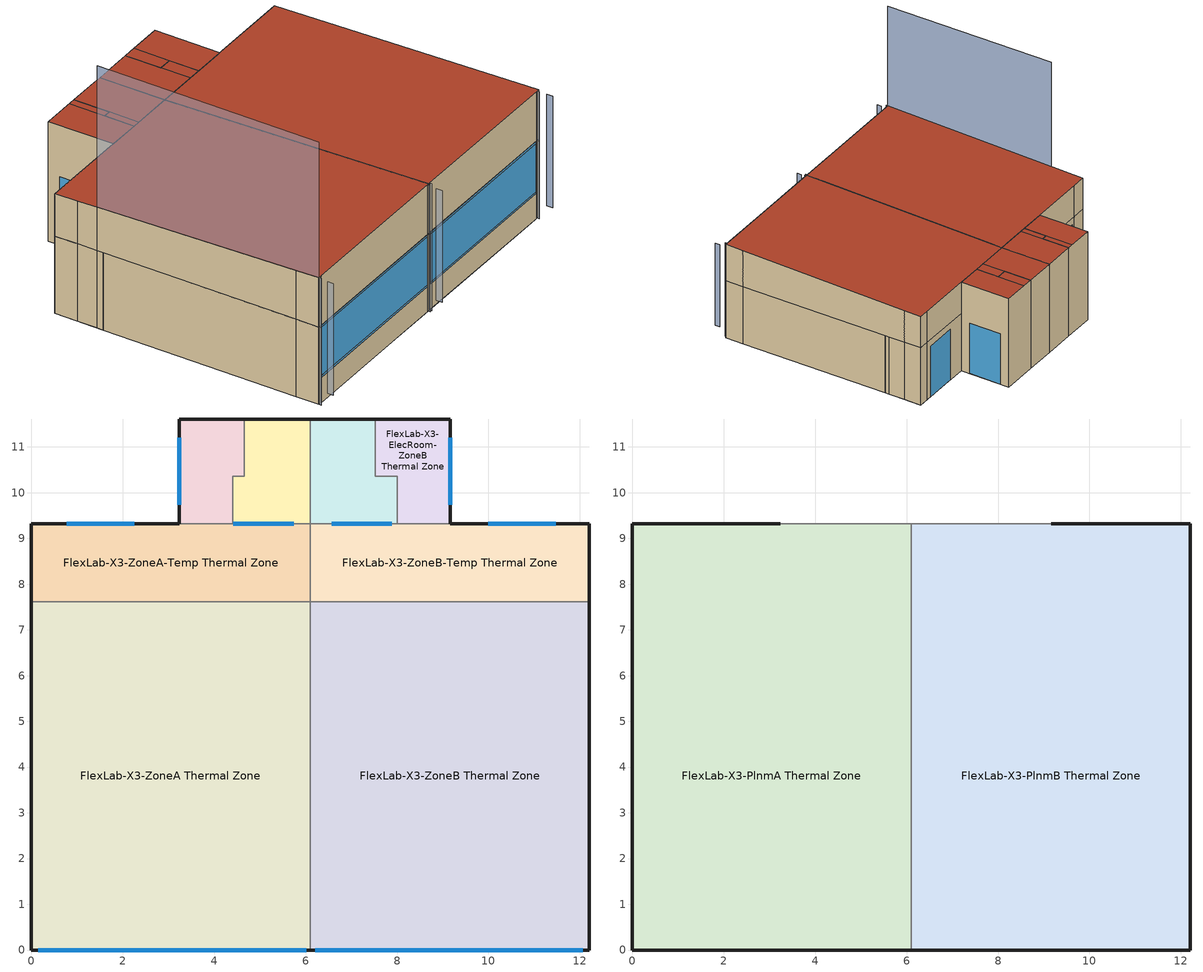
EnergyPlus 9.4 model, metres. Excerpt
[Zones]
FlexLab-X3-ElecRoom-ZoneA Thermal Zone
 floor ground (Floor-SLAB_1_measured): 4.66,11.61 4.66,10.36 4.41,10.36 4.41,9.32 3.24,9.32 3.24,11.61 z0
 wall outside (ZoneA-NorthWall-ElecRoom-Const): 4.66,11.61 3.24,11.61 z0:4.24
 wall outside (ZoneA-WestWall-ElecRoom-Const): 3.24,11.61 3.24,9.32 z0:4.24
 wall to FlexLab-X3-MechRoom-ZoneA Thermal Zone (ZoneA-E1Wall-ElecRoom-Const): 4.41,9.32 4.41,10.36 z0:4.24
 wall to FlexLab-X3-MechRoom-ZoneA Thermal Zone (ZoneA-E2Wall-ElecRoom-Const): 4.66,10.36 4.66,11.61 z0:4.24
 wall to FlexLab-X3-ZoneA-Temp Thermal Zone (ZoneA-S1WALL-ElecRoom-Const): 3.24,9.32 4.41,9.32 z0:2.74
 wall to FlexLab-X3-MechRoom-ZoneA Thermal Zone (ZoneA-S2Wall-ElecRoom-Const): 4.41,10.36 4.66,10.36 z0:4.24
 wall to FlexLab-X3-PlnmA Thermal Zone (ZoneA-S1WALL-ElecRoom-Const): 3.24,9.32 4.41,9.32 z2.74:4.24
 window (GlzSys_62): 3.24,11.21 3.24,9.73 z0:2.43
 roof outside (Roof-Const): 4.41,9.32 4.41,11.61 3.24,11.61 3.24,9.32 z4.24; 4.66,10.36 4.66,11.61 4.41,11.61 4.41,10.36 z4.24
FlexLab-X3-ElecRoom-ZoneB Thermal Zone
 floor ground (Floor-SLAB_1_measured): 9.17,11.61 9.17,9.32 8,9.32 8,10.36 7.53,10.36 7.53,11.61 z0
 wall outside (ZoneB-EastWall-ElecRoom-Const): 9.17,9.32 9.17,11.61 z0:4.24
 wall outside (ZoneB-NorthWall-ElecRoom-Const): 9.17,11.61 7.53,11.61 z0:4.24
 wall to FlexLab-X3-ZoneB-Temp Thermal Zone (ZONEB-S1WALL-ElecRoom-Const): 8,9.32 9.17,9.32 z0:2.74
 wall to FlexLab-X3-MechRoom-ZoneB Thermal Zone (ZoneB-S2Wall-ElecRoom-Const): 7.53,10.36 8,10.36 z0:4.24
 wall to FlexLab-X3-PlnmB Thermal Zone (ZONEB-S1WALL-ElecRoom-Const): 8,9.32 9.17,9.32 z2.74:4.24
 wall to FlexLab-X3-MechRoom-ZoneB Thermal Zone (ZoneB-W1Wall-ElecRoom-Const): 8,10.36 8,9.32 z0:4.24
 wall to FlexLab-X3-MechRoom-ZoneB Thermal Zone (ZoneB-W2Wall-ElecRoom-Const): 7.53,11.61 7.53,10.36 z0:4.24
 window (GlzSys_62): 9.17,9.73 9.17,11.21 z0:2.43
 roof outside (Roof-Const): 8,10.36 8,11.61 7.53,11.61 7.53,10.36 z4.24; 9.17,9.32 9.17,11.61 8,11.61 8,9.32 z4.24
FlexLab-X3-MechRoom-ZoneA Thermal Zone
 floor ground (Floor-SLAB_1_measured): 6.1,11.61 6.1,9.32 4.41,9.32 4.41,10.36 4.66,10.36 4.66,11.61 z0
 wall outside (ZoneA-N1Wall-MechRoom-Const): 6.1,11.61 4.66,11.61 z0:4.24
 wall to FlexLab-X3-MechRoom-ZoneB Thermal Zone (ZoneA-EastWall-MechRoom-Const): 6.1,9.32 6.1,11.61 z0:4.24
 wall to FlexLab-X3-ZoneA-Temp Thermal Zone (ZoneA-S1WALL-MECHROOM-Const): 5.75,9.32 6.1,9.32 z0:2.74
 wall to FlexLab-X3-ZoneA-Temp Thermal Zone (ZoneA-S2WALL-MECHROOM-Const): 4.41,9.32 5.75,9.32 z0:2.74
 wall to FlexLab-X3-PlnmA Thermal Zone (ZoneA-S1WALL-MECHROOM-Const): 5.75,9.32 6.1,9.32 z2.74:4.24
 wall to FlexLab-X3-PlnmA Thermal Zone (ZoneA-S2WALL-MECHROOM-Const): 4.41,9.32 5.75,9.32 z2.74:4.24
 window inside (GlzSys_63): 4.42,9.32 5.74,9.32 z0:2.43
 roof outside (Roof-Const): 4.66,9.32 4.66,10.36 4.41,10.36 4.41,9.32 z4.24; 6.1,9.32 6.1,11.61 4.66,11.61 4.66,9.32 z4.24
FlexLab-X3-MechRoom-ZoneB Thermal Zone
 floor ground (Floor-SLAB_1_measured): 7.53,11.61 7.53,10.36 8,10.36 8,9.32 6.1,9.32 6.1,11.61 z0
 wall outside (ZoneB-N1Wall-MechRoom-Const): 7.53,11.61 6.1,11.61 z0:4.24
 wall to FlexLab-X3-ZoneB-Temp Thermal Zone (ZoneB-S1WALL-MECHROOM-Const): 6.1,9.32 6.46,9.32 z0:2.74
 wall to FlexLab-X3-ZoneB-Temp Thermal Zone (ZoneB-S2WALL-MECHROOM-Const): 6.46,9.32 8,9.32 z0:2.74
 wall to FlexLab-X3-PlnmB Thermal Zone (ZoneB-S1WALL-MECHROOM-Const): 6.1,9.32 6.46,9.32 z2.74:4.24
 wall to FlexLab-X3-PlnmB Thermal Zone (ZoneB-S2WALL-MECHROOM-Const): 6.46,9.32 8,9.32 z2.74:4.24
 window inside (GlzSys_63): 6.57,9.32 7.89,9.32 z0:2.43
 roof outside (Roof-Const): 7.53,9.32 7.53,11.61 6.1,11.61 6.1,9.32 z4.24; 8,9.32 8,10.36 7.53,10.36 7.53,9.32 z4.24
FlexLab-X3-ZoneA Thermal Zone
 floor ground (Floor-SLAB_1_measured): 6.1,7.62 6.1,0 0,0 0,7.62 z0
 wall outside (ZoneA-S1Wall-Const): 6.05,0 6.1,0 z0:2.74
 wall outside (ZoneA-S2Wall-Const): 0.12,0 6.05,0 z0:2.74
 wall outside (ZoneA-S3Wall-Const): 0,0 0.12,0 z0:2.74
 wall outside (ZoneA-W1Wall-Const): 0,0.8 0,0 z0:2.74
 wall outside (ZoneA-W2Wall-Const): 0,7.62 0,0.8 z0:2.74
 wall to FlexLab-X3-ZoneB Thermal Zone (ZoneA-E1Wall-Const-3B_gyp_measured): 6.1,0 6.1,0.8 z0:2.74
 wall to FlexLab-X3-ZoneB Thermal Zone (ZoneA-E2Wall-Const-3B_gyp_measured): 6.1,0.8 6.1,7.62 z0:2.74
 wall to FlexLab-X3-ZoneA-Temp Thermal Zone (TempNwall-NorthFacing-CONST): 6.1,7.62 0,7.62 z0:2.74
 window (Frame-As-Win): 0.16,0 6.01,0 z0.89:0.95; 0.16,0 6.01,0 z2.67:2.73
 window (GlzSys_Flexlab-Laminate): 0.16,0 6.01,0 z0.95:2.67
FlexLab-X3-ZoneA-Temp Thermal Zone
 floor ground (Floor-SLAB_1_measured): 6.1,9.32 6.1,7.62 0,7.62 0,9.32 z0
 wall outside (ZoneA-N1Wall-Const): 0.65,9.32 0,9.32 z0:2.74
 wall outside (ZoneA-N2Wall-Const): 3.24,9.32 0.65,9.32 z0:2.74
 wall outside (ZoneA-W2Wall-Const): 0,8.52 0,7.82 0,7.62 z0:2.74
 wall outside (ZoneA-W3Wall-Const): 0,9.32 0,8.52 z0:2.74
 wall adiabatic (ZoneA-E2Wall-Const-3B_gyp_measured): 6.1,7.62 6.1,8.78 z0:2.74
 wall adiabatic (ZoneA-E3Wall-Const-3B_gyp_measured): 6.1,8.78 6.1,9.32 z0:2.74
 window (GlzSys_61): 2.25,9.32 0.78,9.32 z0:2.43
FlexLab-X3-ZoneB Thermal Zone
 floor ground (Floor-SLAB_3): 12.2,7.62 12.2,0 6.1,0 6.1,7.62 z0
 wall outside (ZoneB-E1Wall-Const): 12.2,0 12.2,0.8 z0:2.74
 wall outside (ZoneB-E2Wall-Const): 12.2,0.8 12.2,7.62 z0:2.74
 wall outside (ZoneB-S1Wall-Const_IntIns): 12.1,0 12.2,0 z0:2.74
 wall outside (ZoneB-S2Wall-Const_IntIns): 6.17,0 12.1,0 z0:2.74
 wall outside (ZoneB-S3Wall-Const_IntIns): 6.1,0 6.17,0 z0:2.74
 wall to FlexLab-X3-ZoneB-Temp Thermal Zone (TempNwall-NorthFacing-CONST): 12.2,7.62 6.1,7.62 z0:2.74
 window (ZoneB Window Cover): 6.21,0 12.06,0 z0.89:0.95; 6.21,0 12.06,0 z2.67:2.73; 6.21,0 12.06,0 z0.95:2.67
FlexLab-X3-ZoneB-Temp Thermal Zone
 floor ground (Floor-SLAB_1_measured): 12.2,9.32 12.2,7.62 6.1,7.62 6.1,9.32 z0
 wall outside (ZoneB-E2Wall-Const): 12.2,7.62 12.2,7.82 12.2,8.52 z0:2.74
 wall outside (ZoneB-E3Wall-Const): 12.2,8.52 12.2,9.32 z0:2.74
 wall outside (ZoneB-N1Wall-Const): 12.2,9.32 11.76,9.32 z0:2.74
 wall outside (ZoneB-N2Wall-Const): 11.76,9.32 9.17,9.32 z0:2.74
 wall adiabatic (ZoneB-W2Wall-Const-3B_gyp_measured): 6.1,8.78 6.1,7.62 z0:2.74
 wall adiabatic (ZoneB-W3Wall-Const-3B_gyp_measured): 6.1,9.32 6.1,8.78 z0:2.74
 window (GlzSys_61): 11.47,9.32 9.99,9.32 z0:2.43
FlexLab-X3-PlnmA Thermal Zone
 floor to FlexLab-X3-ZoneA-Temp Thermal Zone (FloorPlnm-Const): 6.1,9.32 6.1,7.62 0,7.62 0,9.32 z2.74
 floor to FlexLab-X3-ZoneA Thermal Zone (FloorPlnm-Const): 6.1,7.62 6.1,0 0,0 0,7.62 z2.74
 wall outside (ZoneA-N1Wall-Const): 0.65,9.32 0,9.32 z2.74:4.24
 wall outside (ZoneA-N2Wall-Const): 3.24,9.32 0.65,9.32 z2.74:4.24
 wall outside (ZoneA-S1Wall-Const): 6.05,0 6.1,0 z2.74:4.5
 wall outside (ZoneA-S2Wall-Const): 0.12,0 6.05,0 z2.74:4.5
 wall outside (ZoneA-S3Wall-Const): 0,0 0.12,0 z2.74:4.5
 wall outside (ZoneA-W1Wall-Const): 0,0,4.5 0,0.8,4.47 0,0.8,2.74 0,0,2.74
 wall outside (ZoneA-W2Wall-Const): 0,0.8,4.47 0,7.82,4.28 0,7.82,2.74 0,0.8,2.74; 0,7.82,4.28 0,8.52,4.26 0,8.52,2.74 0,7.82,2.74
 wall outside (ZoneA-W3Wall-Const): 0,8.52,4.26 0,9.32,4.24 0,9.32,2.74 0,8.52,2.74
 wall adiabatic (ZoneA-E1Wall-Const): 6.1,0,4.5 6.1,0,2.74 6.1,0.8,2.74 6.1,0.8,4.47
 wall adiabatic (ZoneA-E2Wall-Const): 6.1,0.8,4.47 6.1,0.8,2.74 6.1,8.78,2.74 6.1,8.78,4.27
 wall adiabatic (ZoneA-E3Wall-Const): 6.1,8.78,4.27 6.1,8.78,2.74 6.1,9.32,2.74 6.1,9.32,4.24
 roof outside (Roof-Const): 6.1,0,4.5 6.1,9.32,4.24 0,9.32,4.24 0,0,4.5
FlexLab-X3-PlnmB Thermal Zone
 floor to FlexLab-X3-ZoneB-Temp Thermal Zone (FloorPlnm-Const): 12.2,9.32 12.2,7.62 6.1,7.62 6.1,9.32 z2.74
 floor to FlexLab-X3-ZoneB Thermal Zone (FloorPlnm-Const): 12.2,7.62 12.2,0 6.1,0 6.1,7.62 z2.74
 wall outside (ZoneB-E1Wall-Const): 12.2,0,4.5 12.2,0,2.74 12.2,0.8,2.74 12.2,0.8,4.47
 wall outside (ZoneB-E2Wall-Const): 12.2,0.8,4.47 12.2,0.8,2.74 12.2,8.52,2.74 12.2,8.52,4.26
 wall outside (ZoneB-E3Wall-Const): 12.2,8.52,4.26 12.2,8.52,2.74 12.2,9.32,2.74 12.2,9.32,4.24
 wall outside (ZoneB-N1Wall-Const): 12.2,9.32 11.76,9.32 z2.74:4.24
 wall outside (ZoneB-N2Wall-Const): 11.76,9.32 9.17,9.32 z2.74:4.24
 wall outside (ZoneB-S1Wall-Const): 12.1,0 12.2,0 z2.74:4.5
 wall outside (ZoneB-S2Wall-Const): 6.17,0 12.1,0 z2.74:4.5
 wall outside (ZoneB-S3Wall-Const): 6.1,0 6.17,0 z2.74:4.5
 wall adiabatic (ZoneB-W1Wall-Const): 6.1,0,4.5 6.1,0.8,4.47 6.1,0.8,2.74 6.1,0,2.74
 wall adiabatic (ZoneB-W2Wall-Const): 6.1,0.8,4.47 6.1,8.78,4.26 6.1,8.78,2.74 6.1,0.8,2.74
 wall adiabatic (ZoneB-W3Wall-Const): 6.1,8.78,4.26 6.1,9.32,4.24 6.1,9.32,2.74 6.1,8.78,2.74
 roof outside (Roof-Const): 12.2,0,4.5 12.2,9.32,4.24 6.1,9.32,4.24 6.1,0,4.5
shading: 12.25,-0.47 12.25,-0.27 / 6.1,-0.47 6.1,-0.27 / 0.06,-0.47 0.06,-0.27 z0.46:4.41; 6.07,-0.08 6.07,0 / 0.01,-0.08 0.01,0 / 12.13,-0.08 12.13,0 / 6.14,-0.08 6.14,0 z2.74:4.5; 6.07,-0.08 6.07,0 / 0.01,-0.08 0.01,0 / 12.13,-0.08 12.13,0 / 6.14,-0.08 6.14,0 z0:2.74; 0,0,9.3 0,0,4.5 0,7.82,4.28 0,7.82,9.3; 6.05,0 6.05,0.04 0.1,0.04 0.1,0 z3.86; 12.09,0 12.09,0.04 6.17,0.04 6.17,0 z3.86; 6.05,0 6.05,0.04 0.1,0.04 0.1,0 z2.75; 12.09,0 12.09,0.04 6.17,0.04 6.17,0 z2.75
[Building]
Office: North Axis {deg}=0; Terrain=Suburbs; Loads Convergence Tolerance Value {W}=0.04; Temperature Convergence Tolerance Value {deltaC}=0.4; Solar Distribution=FullInteriorAndExteriorWithReflections; Maximum Number of Warmup Days=30; Minimum Number of Warmup Days=6
[Site:Location]
Berkeley (LBNL FLEXLAB): Latitude {deg}=37.879; Longitude {deg}=-122.253; Time Zone {hr}=-8; Elevation {m}=207.264
[SizingPeriod:DesignDay] Day of Month=21; Dry-Bulb Temperature Range Modifier Type=DefaultMultipliers; Humidity Condition Type=Wetbulb; Barometric Pressure {Pa}=101301; Rain Indicator=No; Snow Indicator=No; Daylight Saving Time Indicator=No
Name | Month | Day Type | Maximum Dry-Bulb Temperature {C} | Daily Dry-Bulb Temperature Range {deltaC} | Wetbulb or DewPoint at Maximum Dry-Bulb {C} | Wind Speed {m/s} | Wind Direction {deg} | Solar Model Indicator | ASHRAE Clear Sky Optical Depth for Beam Irradiance (taub) | ASHRAE Clear Sky Optical Depth for Diffuse Irradiance (taud) | Sky Clearness
Oakland Metropolitan Arpt Ann Clg .4% Condns DB=>MWB | 8 | SummerDesignDay | 27.7 | 7.4 | 18.3 | 4.9 | 290 | ASHRAETau | 0.367 | 2.428
Oakland Metropolitan Arpt Ann Htg 99.6% Condns DB | 1 | WinterDesignDay | 2.9 | 0 | 2.9 | 2.2 | 50 | ASHRAEClearSky |  |  | 0
[Material]
Name | Roughness | Thickness {m} | Conductivity {W/m-K} | Density {kg/m3} | Specific Heat {J/kg-K} | Thermal Absorptance | Solar Absorptance | Visible Absorptance
Acous Tile 3/4" | MediumSmooth | 0.0191 | 0.057 | 288 | 1331 | 0.9 | 0.2 | 0.2
AdditionalInsulation 6" | MediumRough | 0.1524 | 0.023 | 40 | 1500 | 0.9 | 0.7 | 0.7
Cement Board 0.65" | MediumSmooth | 0.0165 | 0.597 | 1922 | 837 | 0.9 | 0.5 | 0.5
Cotton Batt 7" | MediumSmooth | 0.178 | 0.059 | 1480 | 1307 | 0.2 | 0.5 | 0.5
Equiv Layer K1-Hwall North | MediumSmooth | 0.0889 | 0.0503 | 107.1 | 1274 | 0.9 | 0.5 | 0.5
Equiv Layer K1-Hwall South | MediumSmooth | 0.1016 | 0.046 | 75.3 | 1250 | 0.9 | 0.5 | 0.5
Equiv Layer K1-Jwall North | MediumSmooth | 0.1016 | 0.0565 | 619.6 | 1010 | 0.9 | 0.5 | 0.5
Equiv Layer K1-Jwall South | MediumSmooth | 0.0889 | 0.0465 | 105.1 | 1273 | 0.9 | 0.5 | 0.5
Equiv Layer K1-Kwall Middle | MediumSmooth | 0.0762 | 0.0504 | 48.3 | 1228 | 0.9 | 0.5 | 0.5
Equiv Layer K1-Kwall North Corner | MediumSmooth | 0.0762 | 0.055 | 109.2 | 1276 | 0.9 | 0.5 | 0.5
Equiv Layer K1-Kwall South Corner | MediumSmooth | 0.0762 | 0.035 | 109.2 | 1276 | 0.9 | 0.5 | 0.5
Equiv Layer K1-NorthWall | MediumSmooth | 0.1842 | 0.205 | 270 | 1300 | 0.9 | 0.5 | 0.5
Equiv Layer K1-SouthWall | MediumSmooth | 0.1524 | 0.174 | 105.9 | 1312 | 0.9 | 0.5 | 0.5
Equiv Layer K2-Hwall North | MediumSmooth | 0.1803 | 0.0635 | 89.6 | 1261 | 0.9 | 0.5 | 0.5
Equiv Layer K2-Hwall South | MediumSmooth | 0.1016 | 0.0488 | 297.9 | 1411 | 0.9 | 0.5 | 0.5
Equiv Layer K2-Jwall North | MediumSmooth | 0.1848 | 0.184 | 747.9 | 1599 | 0.9 | 0.5 | 0.5
Equiv Layer K2-Jwall South | MediumSmooth | 0.1053 | 0.096 | 873 | 1109 | 0.9 | 0.5 | 0.5
Equiv Layer K2-Kwall North Corner | MediumSmooth | 0.0762 | 0.065 | 111.3 | 1278 | 0.9 | 0.5 | 0.5
Equiv Layer K2-Kwall South Corner | MediumSmooth | 0.0762 | 0.046 | 111.3 | 1278 | 0.9 | 0.5 | 0.5
Equiv Layer K2-NorthWall | MediumSmooth | 0.0762 | 0.0418 | 72.9 | 1249 | 0.9 | 0.5 | 0.5
Equiv Layer K3-Hwall North | MediumSmooth | 0.508 | 0.116 | 563.7 | 968 | 0.9 | 0.5 | 0.5
Equiv Layer K3-Hwall South | MediumSmooth | 0.3927 | 0.066 | 1428 | 1044 | 0.9 | 0.5 | 0.5
Equiv Layer K3-Jwall South | MediumSmooth | 0.1827 | 0.292 | 694 | 1287 | 0.9 | 0.5 | 0.5
Equiv Layer K3-Kwall North Corner | MediumSmooth | 0.197 | 0.052 | 874.9 | 1312 | 0.9 | 0.5 | 0.5
Equiv Layer K3-Kwall South Corner | MediumSmooth | 0.197 | 0.042 | 853.6 | 1300 | 0.9 | 0.5 | 0.5
Equiv Layer K4-NorthWall | MediumSmooth | 0.1524 | 0.136 | 80.1 | 1314 | 0.9 | 0.5 | 0.5
Equiv Layer K5-NorthWall | MediumSmooth | 0.0889 | 0.3706 | 79.4 | 230 | 0.9 | 0.5 | 0.5
Gypsum Board 1/2" | MediumSmooth | 0.0127 | 0.16 | 801 | 837 | 0.9 | 0.69 | 0.63
Gypsum Board 5/8" | MediumSmooth | 0.0159 | 0.16 | 801 | 837 | 0.9 | 0.69 | 0.63
Gypsum Board 5/8" 3B West measured | MediumSmooth | 0.0159 | 0.229 | 572 | 1236 | 0.9 | 0.69 | 0.63
HW CONCRETE 5" | Rough | 0.127 | 1.311 | 2240 | 836.8 | 0.9 | 0.7 | 0.7
Ins Board 3/4" R3.8 | MediumSmooth | 0.0191 | 0.035 | 29 | 1213 | 0.9 | 0.5 | 0.5
Ins Board 4" R20 | MediumSmooth | 0.1016 | 0.037 | 29 | 1213 | 0.9 | 0.5 | 0.5
Ins Board 7.5" R13 | MediumSmooth | 0.1905 | 0.039 | 48 | 1318 | 0.9 | 0.5 | 0.5
Metal Panel 0.0433 | MediumSmooth | 0.0011 | 62 | 7580 | 485 | 0.9 | 0.5 | 0.5
Plywood 1.125" | MediumSmooth | 0.0286 | 0.115 | 545 | 1213 | 0.9 | 0.5 | 0.5
Plywood 1/2" | MediumSmooth | 0.0127 | 0.115 | 545 | 1213 | 0.9 | 0.5 | 0.5
Plywood 3/4" | MediumSmooth | 0.0191 | 0.115 | 545 | 1213 | 0.9 | 0.5 | 0.5
Polyiso 1" | MediumSmooth | 0.0254 | 0.02202 | 31.65 | 1500 | 0.9 | 0.5 | 0.5
Polyiso 1" Unpainted | MediumSmooth | 0.0254 | 0.02202 | 31.65 | 1500 | 0.3 | 0.5 | 0.5
Polyiso 2" | MediumSmooth | 0.0508 | 0.02202 | 31.65 | 1500 | 0.9 | 0.5 | 0.5
Polyiso 2.25" TempNwall NorthFacing | MediumSmooth | 0.0572 | 0.0186 | 31.65 | 1500 | 0.1 | 0.3 | 0.3
Polyiso 2.25" TempNwall SouthFacing | MediumSmooth | 0.0572 | 0.0186 | 31.65 | 1500 | 0.9 | 0.3 | 0.3
Roof Decking 1/2" | Rough | 0.0127 | 0.13 | 850 | 1300 | 0.9 | 0.12 | 0.7
SIP 7.25" | MediumSmooth | 0.1842 | 0.038 | 29 | 1210 | 0.9 | 0.5 | 0.5
Slab Horizontal Insulation 5" | Smooth | 0.127 | 0.035 | 265 | 1300 | 0.9 | 0.65 | 0.65
Spray-on Insul and Wood | Rough | 0.2413 | 0.0324 | 68.71 | 1558 | 0.9 | 0.12 | 0.7
Topping Slab 6" | Rough | 0.1524 | 1.95 | 2087 | 900 | 0.9 | 0.65 | 0.65
Topping Slab 6" measured | Rough | 0.1524 | 1.644 | 2414 | 843 | 0.9 | 0.65 | 0.65
[Material:AirGap]
Air Layer 3/4" vertical-AL11: Thermal Resistance {m2-K/W}=0.158
[WindowMaterial:Gas]
Name | Gas Type | Thickness {m} | Conductivity Coefficient A {W/m-K} | Conductivity Coefficient B {W/m-K2} | Viscosity Coefficient A {kg/m-s} | Viscosity Coefficient B {kg/m-s-K} | Specific Heat Coefficient A {J/kg-K} | Specific Heat Coefficient B {J/kg-K2} | Molecular Weight {g/mol}
Gap_1_W_0_0476 | Air | 0.0476
Gap_206_W_0_0001 | Custom | 0.0001 | 0.002873 | 7.76e-05 | 3.723e-06 | 4.94e-08 | 1002.737 | 0.012324 | 28.97
[WindowMaterial:Glazing] Optical Data Type=SpectralAverage; Infrared Transmittance at Normal Incidence=0
Name | Thickness {m} | Solar Transmittance at Normal Incidence | Front Side Solar Reflectance at Normal Incidence | Back Side Solar Reflectance at Normal Incidence | Visible Transmittance at Normal Incidence | Front Side Visible Reflectance at Normal Incidence | Back Side Visible Reflectance at Normal Incidence | Front Side Infrared Hemispherical Emissivity | Back Side Infrared Hemispherical Emissivity | Conductivity {W/m-K}
AlFrame-As-Window | 0.064 | 0 | 0.84 | 0.84 | 0 | 0.84 | 0.84 | 0.84 | 0.84 | 88.75
Glass_1808_LayerAvg | 0.00576 | 0.735325 | 0.070245 | 0.0690435 | 0.885949 | 0.07985 | 0.079687 | 0.84 | 0.84 | 0.625
Glass_60004_LayerAvg | 0.001613 | 0 | 0.5 | 0.5 | 0 | 0.5 | 0.5 | 0.2 | 0.2 | 62.0001
Glass_60005_LayerAvg | 0.047371 | 0 | 0.5 | 0.5 | 0 | 0.5 | 0.5 | 0.9 | 0.9 | 0.050191
Glass_60006_LayerAvg | 0.001613 | 0 | 0.5 | 0.5 | 0 | 0.5 | 0.5 | 0.2 | 0.2 | 50
[WindowMaterial:SimpleGlazingSystem]
Window Material Simple Glazing System: U-Factor {W/m2-K}=2.04417; Solar Heat Gain Coefficient=1e-19; Visible Transmittance=1e-19
[Construction]
Floor-SLAB_1_measured: HW CONCRETE 5", Slab Horizontal Insulation 5", Topping Slab 6" measured
Floor-SLAB_3: HW CONCRETE 5", Slab Horizontal Insulation 5", Topping Slab 6", Polyiso 2", Polyiso 2", Plywood 1/2"
FloorPlnm-Const: Acous Tile 3/4", Cotton Batt 7"
Frame-As-Win: AlFrame-As-Window
GlzSys_61: Glass_60004_LayerAvg, Gap_206_W_0_0001, Glass_60005_LayerAvg, Gap_206_W_0_0001, Glass_60004_LayerAvg
GlzSys_62: Glass_60004_LayerAvg, Gap_1_W_0_0476, Glass_60004_LayerAvg
GlzSys_63: Glass_60006_LayerAvg, Gap_206_W_0_0001, Glass_60005_LayerAvg, Gap_206_W_0_0001, Glass_60006_LayerAvg
GlzSys_Flexlab-Laminate: Glass_1808_LayerAvg
Roof-Const: Roof Decking 1/2", Ins Board 4" R20, Plywood 1.125", Spray-on Insul and Wood
TempNwall-NorthFacing-CONST: Gypsum Board 1/2", Polyiso 2.25" TempNwall SouthFacing, Polyiso 2.25" TempNwall NorthFacing, Gypsum Board 1/2"
ZoneA-E1Wall-Const; ZoneB-W1Wall-Const: Gypsum Board 5/8", Equiv Layer K2-Jwall South, Plywood 1/2", Equiv Layer K3-Jwall South, Plywood 1/2", Equiv Layer K2-Jwall South, Gypsum Board 5/8"
ZoneA-E1Wall-Const-3B_gyp_measured: Gypsum Board 5/8" 3B West measured, Equiv Layer K2-Jwall South, Plywood 1/2", Equiv Layer K3-Jwall South, Plywood 1/2", Equiv Layer K2-Jwall South, Gypsum Board 5/8"
ZoneA-E1Wall-ElecRoom-Const; ZoneA-E2Wall-ElecRoom-Const; ZoneA-S2Wall-ElecRoom-Const; ZoneB-S2Wall-ElecRoom-Const; ZoneB-W1Wall-ElecRoom-Const; ZoneB-W2Wall-ElecRoom-Const: Gypsum Board 5/8", Plywood 1/2", SIP 7.25", Plywood 1/2", Ins Board 4" R20, Plywood 3/4"
ZoneA-E2Wall-Const; ZoneA-EastWall-MechRoom-Const; ZoneB-W2Wall-Const: Gypsum Board 5/8", Ins Board 4" R20, Plywood 1/2", SIP 7.25", Plywood 1/2", Ins Board 4" R20, Gypsum Board 5/8"
ZoneA-E2Wall-Const-3B_gyp_measured: Gypsum Board 5/8" 3B West measured, Ins Board 4" R20, Plywood 1/2", SIP 7.25", Plywood 1/2", Ins Board 4" R20, Gypsum Board 5/8"
ZoneA-E3Wall-Const; ZoneB-W3Wall-Const: Gypsum Board 5/8", Equiv Layer K1-Jwall North, Plywood 1/2", Equiv Layer K2-Jwall North, Plywood 1/2", Equiv Layer K1-Jwall North, Gypsum Board 5/8"
ZoneA-E3Wall-Const-3B_gyp_measured: Gypsum Board 5/8" 3B West measured, Equiv Layer K1-Jwall North, Plywood 1/2", Equiv Layer K2-Jwall North, Plywood 1/2", Equiv Layer K1-Jwall North, Gypsum Board 5/8"
ZoneA-N1Wall-Const: Metal Panel 0.0433, Air Layer 3/4" vertical-AL11, Equiv Layer K1-Hwall North, Plywood 3/4", Equiv Layer K3-Kwall North Corner, Gypsum Board 5/8"
ZoneA-N1Wall-MechRoom-Const; ZoneB-N1Wall-MechRoom-Const: Metal Panel 0.0433, Air Layer 3/4" vertical-AL11, Ins Board 4" R20, Plywood 1/2", SIP 7.25", Plywood 1/2", Gypsum Board 5/8"
ZoneA-N2Wall-Const; ZoneB-N2Wall-Const: Metal Panel 0.0433, Air Layer 3/4" vertical-AL11, Ins Board 3/4" R3.8, Plywood 1/2", Equiv Layer K4-NorthWall, Gypsum Board 5/8"
ZoneA-NorthWall-ElecRoom-Const; ZoneB-NorthWall-ElecRoom-Const: Metal Panel 0.0433, Air Layer 3/4" vertical-AL11, Ins Board 4" R20, Plywood 1/2", SIP 7.25", Plywood 1/2", Plywood 3/4"
ZoneA-S1Wall-Const; ZoneB-S3Wall-Const: Metal Panel 0.0433, Air Layer 3/4" vertical-AL11, Equiv Layer K1-Jwall South, Plywood 1/2", Equiv Layer K2-Jwall South, Gypsum Board 5/8"
ZoneA-S1WALL-ElecRoom-Const; ZONEB-S1WALL-ElecRoom-Const: Gypsum Board 5/8", Plywood 1/2", Equiv Layer K1-NorthWall, Plywood 1/2", Equiv Layer K2-NorthWall, Plywood 3/4"
ZoneA-S1WALL-MECHROOM-Const; ZoneB-S1WALL-MECHROOM-Const: Gypsum Board 5/8", Equiv Layer K1-Jwall North, Gypsum Board 5/8"
ZoneA-S2Wall-Const; ZoneB-S2Wall-Const: Cement Board 0.65", Air Layer 3/4" vertical-AL11, Ins Board 3/4" R3.8, Plywood 1/2", Equiv Layer K1-SouthWall, Gypsum Board 5/8"
ZoneA-S2WALL-MECHROOM-Const; ZoneB-S2WALL-MECHROOM-Const: Gypsum Board 5/8", Equiv Layer K5-NorthWall, Gypsum Board 5/8"
ZoneA-S3Wall-Const: Metal Panel 0.0433, Air Layer 3/4" vertical-AL11, Equiv Layer K1-Hwall South, Plywood 1/2", Equiv Layer K2-Hwall South, Gypsum Board 5/8"
ZoneA-W1Wall-Const: Gypsum Board 5/8", Equiv Layer K2-Hwall South, Plywood 1/2", Equiv Layer K3-Hwall South, Plywood 1/2", Equiv Layer K2-Hwall South, Gypsum Board 5/8"
ZoneA-W2Wall-Const: Gypsum Board 5/8", Ins Board 4" R20, Plywood 1/2", SIP 7.25", Plywood 1/2", Plywood 1/2", SIP 7.25", Plywood 1/2", Ins Board 4" R20, Gypsum Board 5/8"
ZoneA-W3Wall-Const: Metal Panel 0.0433, Air Layer 3/4" vertical-AL11, Equiv Layer K2-Hwall North, Plywood 1/2", Equiv Layer K3-Hwall North, Gypsum Board 5/8"
ZoneA-WestWall-ElecRoom-Const; ZoneB-EastWall-ElecRoom-Const: Metal Panel 0.0433, Air Layer 3/4" vertical-AL11, Plywood 1/2", Ins Board 7.5" R13, Plywood 1/2", Plywood 3/4"
ZoneB Window Cover: Window Material Simple Glazing System
ZoneB-E1Wall-Const: Metal Panel 0.0433, Air Layer 3/4" vertical-AL11, Equiv Layer K1-Kwall South Corner, Plywood 1/2", Equiv Layer K3-Kwall South Corner, AdditionalInsulation 6", Gypsum Board 5/8"
ZoneB-E2Wall-Const: Metal Panel 0.0433, Air Layer 3/4" vertical-AL11, Equiv Layer K1-Kwall Middle, Plywood 1/2", SIP 7.25", Plywood 1/2", AdditionalInsulation 6", Gypsum Board 5/8"
ZoneB-E3Wall-Const: Metal Panel 0.0433, Air Layer 3/4" vertical-AL11, Equiv Layer K1-Kwall North Corner, Plywood 1/2", Equiv Layer K3-Kwall North Corner, AdditionalInsulation 6", Gypsum Board 5/8"
ZoneB-N1Wall-Const: Metal Panel 0.0433, Air Layer 3/4" vertical-AL11, Equiv Layer K2-Kwall North Corner, Plywood 1/2", Equiv Layer K3-Kwall North Corner, Gypsum Board 5/8"
ZoneB-S1Wall-Const: Metal Panel 0.0433, Air Layer 3/4" vertical-AL11, Equiv Layer K2-Kwall South Corner, Plywood 1/2", Equiv Layer K3-Kwall South Corner, Gypsum Board 5/8"
ZoneB-S1Wall-Const_IntIns: Metal Panel 0.0433, Air Layer 3/4" vertical-AL11, Equiv Layer K2-Kwall South Corner, Plywood 1/2", Equiv Layer K3-Kwall South Corner, Gypsum Board 5/8", Air Layer 3/4" vertical-AL11, Polyiso 1" Unpainted, Polyiso 1"
ZoneB-S2Wall-Const_IntIns: Cement Board 0.65", Air Layer 3/4" vertical-AL11, Ins Board 3/4" R3.8, Plywood 1/2", Equiv Layer K1-SouthWall, Gypsum Board 5/8", Air Layer 3/4" vertical-AL11, Polyiso 1" Unpainted, Polyiso 1"
ZoneB-S3Wall-Const_IntIns: Metal Panel 0.0433, Air Layer 3/4" vertical-AL11, Equiv Layer K1-Jwall South, Plywood 1/2", Equiv Layer K2-Jwall South, Gypsum Board 5/8", Air Layer 3/4" vertical-AL11, Polyiso 1" Unpainted, Polyiso 1"
ZoneB-W2Wall-Const-3B_gyp_measured: Gypsum Board 5/8", Ins Board 4" R20, Plywood 1/2", SIP 7.25", Plywood 1/2", Ins Board 4" R20, Gypsum Board 5/8" 3B West measured
ZoneB-W3Wall-Const-3B_gyp_measured: Gypsum Board 5/8", Equiv Layer K1-Jwall North, Plywood 1/2", Equiv Layer K2-Jwall North, Plywood 1/2", Equiv Layer K1-Jwall North, Gypsum Board 5/8" 3B West measured
[Zone] Multiplier=1; Part of Total Floor Area=Yes
FlexLab-X3-ElecRoom-ZoneA Thermal Zone; FlexLab-X3-ElecRoom-ZoneB Thermal Zone; FlexLab-X3-MechRoom-ZoneA Thermal Zone; FlexLab-X3-MechRoom-ZoneB Thermal Zone; FlexLab-X3-PlnmA Thermal Zone; FlexLab-X3-PlnmB Thermal Zone; FlexLab-X3-ZoneA Thermal Zone; FlexLab-X3-ZoneA-Temp Thermal Zone; FlexLab-X3-ZoneB Thermal Zone; FlexLab-X3-ZoneB-Temp Thermal Zone
[Lights] Design Level Calculation Method=LightingLevel; Lighting Level {W}=1; Fraction Replaceable=1
Name | Zone or ZoneList | Schedule | Return Air Fraction Calculated from Plenum Temperature
PlnmB Lights Drivers | FlexLab-X3-PlnmB Thermal Zone | Schedule File PlnmB Lights Drivers
A_Lights | FlexLab-X3-ZoneA Thermal Zone | ALWAYSOFF | No
ZoneB Lights | FlexLab-X3-ZoneB Thermal Zone | Schedule File ZoneB Lights | No
[ElectricEquipment] Design Level Calculation Method=EquipmentLevel; Design Level {W}=1
Name | Zone or ZoneList | Schedule | Fraction Lost
PlnmB DC Hub | FlexLab-X3-PlnmB Thermal Zone | Schedule File PlnmB DC Hub
PlnmB Fans | FlexLab-X3-PlnmB Thermal Zone | Schedule File PlnmB Fans
A_Plugs | FlexLab-X3-ZoneA Thermal Zone | ALWAYSOFF
ZoneB Fans | FlexLab-X3-ZoneB Thermal Zone | Schedule File ZoneB Fans
ZoneB Misc | FlexLab-X3-ZoneB Thermal Zone | Schedule File ZoneB Misc
ZoneB Plugs | FlexLab-X3-ZoneB Thermal Zone | Schedule File ZoneB Plugs | 0
ZoneB Plugs Converters | FlexLab-X3-ZoneB Thermal Zone | Schedule File ZoneB Plugs Converters
[ZoneMixing]
FlexLab-X3-PlnmB Thermal Zone Zone Mixing: Zone=FlexLab-X3-PlnmB Thermal Zone; Schedule=Zone Mixing Schedule; Design Flow Rate Calculation Method=Flow/Zone; Design Flow Rate {m3/s}=0; Source Zone=FlexLab-X3-ZoneB Thermal Zone
[ZoneControl:Thermostat] Temperature Difference Between Cutout And Setpoint {deltaC}=0
Name | Zone or ZoneList | Control Type Schedule | Control 1
FlexLab-X3-ZoneA Thermal Zone Thermostat | FlexLab-X3-ZoneA Thermal Zone | FlexLab-X3-ZoneA Thermal Zone Thermostat Schedule | FlexLab-X3-ZoneA Thermal Zone Thermostat
FlexLab-X3-ZoneB Thermal Zone Thermostat | FlexLab-X3-ZoneB Thermal Zone | FlexLab-X3-ZoneB Thermal Zone Thermostat Schedule | Thermostat Setpoint Dual Setpoint 1
[ThermostatSetpoint:SingleCooling]
FlexLab-X3-ZoneA Thermal Zone Thermostat: Setpoint Temperature Schedule=Schedule File ZoneA Temp
[Sizing:Zone] Zone Cooling Design Supply Air Temperature Input Method=SupplyAirTemperature; Zone Cooling Design Supply Air Temperature Difference {deltaC}=11.11; Zone Heating Design Supply Air Temperature Input Method=SupplyAirTemperature; Zone Heating Design Supply Air Temperature {C}=40; Zone Heating Design Supply Air Temperature Difference {deltaC}=11.11; Zone Cooling Design Supply Air Humidity Ratio {kgWater/kgDryAir}=0.0085; Zone Heating Design Supply Air Humidity Ratio {kgWater/kgDryAir}=0.008; Cooling Design Air Flow Method=DesignDay; Cooling Design Air Flow Rate {m3/s}=0; Cooling Minimum Air Flow per Zone Floor Area {m3/s-m2}=0.000762; Cooling Minimum Air Flow {m3/s}=0; Cooling Minimum Air Flow Fraction=0; Heating Design Air Flow Method=DesignDay; Heating Design Air Flow Rate {m3/s}=0; Heating Maximum Air Flow per Zone Floor Area {m3/s-m2}=0.002032; Heating Maximum Air Flow {m3/s}=0.141576; Heating Maximum Air Flow Fraction=0.3; Account for Dedicated Outdoor Air System=No
Name | Zone Cooling Design Supply Air Temperature {C}
FlexLab-X3-ZoneA Thermal Zone | 14
FlexLab-X3-ZoneB Thermal Zone | 18.86
[ThermostatSetpoint:DualSetpoint]
Thermostat Setpoint Dual Setpoint 1: Heating Setpoint Temperature Schedule=Setpt Htg Schedule 1 adjusted by 0 F; Cooling Setpoint Temperature Schedule=Setpt Clg Schedule 1 adjusted by 0 F
[ZoneHVAC:PackagedTerminalAirConditioner]
PTAC: Availability Schedule=PTAC Availability; Cooling Supply Air Flow Rate {m3/s}=Autosize; Heating Supply Air Flow Rate {m3/s}=Autosize; No Load Supply Air Flow Rate {m3/s}=0; Cooling Outdoor Air Flow Rate {m3/s}=0.034; Heating Outdoor Air Flow Rate {m3/s}=0; No Load Outdoor Air Flow Rate {m3/s}=0; Supply Air Fan=PTAC Fan; Heating Coil=PTAC Htg Coil; Cooling Coil=PTAC Clg Coil; Fan Placement=DrawThrough; Supply Air Fan Operating Mode Schedule=Always On Discrete hvac_library
[Fan:ConstantVolume]
PTAC Fan: Availability Schedule=Always On Discrete hvac_library; Fan Total Efficiency=0.7; Pressure Rise {Pa}=2690.8; Maximum Flow Rate {m3/s}=AutoSize; Motor Efficiency=0.9; Motor In Airstream Fraction=1
[Coil:Heating:Fuel]
PTAC Htg Coil: Availability Schedule=Always On Discrete hvac_library; Fuel Type=NaturalGas; Burner Efficiency=0.8; Nominal Capacity {W}=AutoSize; Parasitic Electric Load {W}=0; Parasitic Fuel Load {W}=0
[Coil:Cooling:DX:SingleSpeed]
PTAC Clg Coil: Availability Schedule=Always On Discrete hvac_library; Gross Rated Total Cooling Capacity {W}=2800; Gross Rated Sensible Heat Ratio=Autosize; Gross Rated Cooling COP {W/W}=3; Rated Air Flow Rate {m3/s}=Autosize; Rated Evaporator Fan Power Per Volume Flow Rate {W/(m3/s)}=773.3; Total Cooling Capacity Function of Temperature Curve=Curve Biquadratic 31; Total Cooling Capacity Function of Flow Fraction Curve=Curve Quadratic 38; Energy Input Ratio Function of Temperature Curve=Curve Biquadratic 32; Energy Input Ratio Function of Flow Fraction Curve=Curve Quadratic 39; Part Load Fraction Correlation Curve=Curve Quadratic 40; Minimum Outdoor Dry-Bulb Temperature for Compressor Operation {C}=-25; Condenser Type=AirCooled; Evaporative Condenser Effectiveness=0; Evaporative Condenser Air Flow Rate {m3/s}=Autosize; Evaporative Condenser Pump Rated Power Consumption {W}=Autosize; Crankcase Heater Capacity {W}=0; Maximum Outdoor Dry-Bulb Temperature for Crankcase Heater Operation {C}=0; Basin Heater Capacity {W/K}=0; Basin Heater Setpoint Temperature {C}=10
[Zone equipment]
FlexLab-X3-ZoneB Thermal Zone: PTAC
FlexLab-X3-ZoneA Thermal Zone: FlexLab-X3-ZoneA Thermal Zone Ideal Loads Air System
[ZoneHVAC:IdealLoadsAirSystem]
FlexLab-X3-ZoneA Thermal Zone Ideal Loads Air System: Maximum Heating Supply Air Temperature [C]=50; Minimum Cooling Supply Air Temperature [C]=13; Maximum Heating Supply Air Humidity Ratio [kg-H20/kg-air]=0.0156; Minimum Cooling Supply Air Humidity Ratio [kg-H20/kg-air]=0.0077; Heating Limit=NoLimit; Cooling Limit=NoLimit; Dehumidification Control Type=ConstantSensibleHeatRatio; Cooling Sensible Heat Ratio=0.7; Humidification Control Type=None; Demand Controlled Ventilation Type=None; Outdoor Air Economizer Type=NoEconomizer; Heat Recovery Type=None; Sensible Heat Recovery Effectiveness=0.7; Latent Heat Recovery Effectiveness=0.65
[ExternalInterface:FunctionalMockupUnitExport:From:Variable]
Name | Output:Variable Index Key | Output:Variable | FMU Variable
 | PTAC Clg Coil | Cooling Coil Total Cooling Rate | PTAC_Clg_Coil_Cooling_Rate
 | PTAC Fan | Fan Electricity Rate | PTAC_Fan_electric_rate
 | FlexLab-X3-PlnmB Thermal Zone | Zone Mean Air Temperature | PlnmB_zone_temp
 | FlexLab-X3-ZoneB Thermal Zone | Zone Mean Air Temperature | ZoneB_zone_temp
 | Environment | Site Outdoor Air Drybulb Temperature | site_outdoor_air_drybulb_temperature
 | FlexLab-X3-PlnmB Thermal Zone | Zone Electric Equipment Total Heating Rate | PlnmB_electric_heating_rate
 | FlexLab-X3-ZoneB Thermal Zone | Zone Electric Equipment Total Heating Rate | ZoneB_electric_heating_rate
 | FlexLab-X3-PlnmB Thermal Zone | Zone Lights Total Heating Rate | PlnmB_lights_heating_rate
 | FlexLab-X3-ZoneB Thermal Zone | Zone Lights Total Heating Rate | ZoneB_lights_heating_rate
 | FlexLab-X3-PlnmB Thermal Zone | Zone Thermostat Cooling Setpoint Temperature | PlnmB_cooling_setpoint
 | FlexLab-X3-ZoneB Thermal Zone | Zone Thermostat Cooling Setpoint Temperature | ZoneB_cooling_setpoint
 | FlexLab-X3-PlnmB Thermal Zone | Zone Thermostat Heating Setpoint Temperature | cPlnmB_heating_setpoint
 | FlexLab-X3-ZoneB Thermal Zone | Zone Thermostat Heating Setpoint Temperature | ZoneB_heating_setpoint
 | ZoneB Plugs | Electric Equipment Total Heating Rate | ZoneB_plugs_heating_rate
 | ZoneB Lights | Lights Total Heating Rate | ZoneB_light_heating_rate
[ExternalInterface:FunctionalMockupUnitExport:To:Actuator] Actuated Component Control Type=Electricity Rate; Initial Value=0
Name | Actuated Component Unique | Actuated Component Type | FMU Variable
PlnmBLightsDriverAct | PlnmB Lights Drivers | Lights | PlnmBLightsDriver
ZoneBPlugsConvertersAct | ZoneB Plugs Converters | ElectricEquipment | ZoneBPlugsConverters
PlnmBDCHubAct | PlnmB DC Hub | ElectricEquipment | PlnmBDCHub
[Schedule:File] Rows to Skip at Top=1; Number of Hours of Data=8784; Column Separator=Comma; Interpolate to Timestep=Yes; Minutes per Item=15
Name | File | Column Number
Schedule File PlnmB Lights Drivers | /home/ubuntu/Projects/BEEAM/FMU/flexlab_demo/idf/schedulefile_elec_15min.csv | 3
Schedule File ZoneA Temp | /home/ubuntu/Projects/BEEAM/FMU/flexlab_demo/idf/schedulefile_mech_15min.csv | 2
Schedule File ZoneB Lights | /home/ubuntu/Projects/BEEAM/FMU/flexlab_demo/idf/schedulefile_elec_15min.csv | 2
Schedule File PlnmB DC Hub | /home/ubuntu/Projects/BEEAM/FMU/flexlab_demo/idf/schedulefile_elec_15min.csv | 7
Schedule File PlnmB Fans | /home/ubuntu/Projects/BEEAM/FMU/flexlab_demo/idf/schedulefile_elec_15min.csv | 9
Schedule File ZoneB Fans | /home/ubuntu/Projects/BEEAM/FMU/flexlab_demo/idf/schedulefile_elec_15min.csv | 8
Schedule File ZoneB Misc | /home/ubuntu/Projects/BEEAM/FMU/flexlab_demo/idf/schedulefile_elec_15min.csv | 6
Schedule File ZoneB Plugs | /home/ubuntu/Projects/BEEAM/FMU/flexlab_demo/idf/schedulefile_elec_15min.csv | 4
Schedule File ZoneB Plugs Converters | /home/ubuntu/Projects/BEEAM/FMU/flexlab_demo/idf/schedulefile_elec_15min.csv | 5
[Schedule:Day:Interval]
Schedule Day 3; Schedule Day 8; Schedule Day 19: No, 24:00, 1
Schedule Day 24; Schedule Day 26; Schedule Day 5: No, 24:00, 0
Schedule Day 25: No, 24:00, 23.5
Schedule Day 20: No, 24:00, 100
Schedule Day 22; Schedule Day 21: No, 24:00, 20
Schedule Day 23: No, 24:00, 23
[Schedule:Week:Daily]
Zone Mixing Schedule Week Rule - Jan1-Dec31: Schedule Day 3, Schedule Day 3, Schedule Day 3, Schedule Day 3, Schedule Day 3, Schedule Day 3, Schedule Day 3, Schedule Day 3, Schedule Day 3, Schedule Day 3, Schedule Day 3, Schedule Day 3
Setpt Htg Schedule 1 adjusted by 0 F Week Rule - Jan1-Oct24; Setpt Htg Schedule 1 adjusted by 0 F Week Rule - Nov1-Dec31: Schedule Day 24, Schedule Day 24, Schedule Day 24, Schedule Day 24, Schedule Day 24, Schedule Day 24, Schedule Day 24, Schedule Day 24, Schedule Day 24, Schedule Day 25, Schedule Day 24, Schedule Day 24
Setpt Htg Schedule 1 adjusted by 0 F Week Rule - Oct25-Oct31: Schedule Day 24, Schedule Day 24, Schedule Day 24, Schedule Day 26, Schedule Day 26, Schedule Day 24, Schedule Day 24, Schedule Day 24, Schedule Day 24, Schedule Day 25, Schedule Day 24, Schedule Day 24
Setpt Clg Schedule 1 adjusted by 0 F Week Rule - Jan1-Oct31; Setpt Clg Schedule 1 adjusted by 0 F Week Rule - Dec6-Dec31: Schedule Day 20, Schedule Day 20, Schedule Day 20, Schedule Day 20, Schedule Day 20, Schedule Day 20, Schedule Day 20, Schedule Day 20, Schedule Day 21, Schedule Day 20, Schedule Day 20, Schedule Day 20
Setpt Clg Schedule 1 adjusted by 0 F Week Rule - Nov1-Nov7: Schedule Day 20, Schedule Day 20, Schedule Day 20, Schedule Day 20, Schedule Day 22, Schedule Day 22, Schedule Day 20, Schedule Day 20, Schedule Day 21, Schedule Day 20, Schedule Day 20, Schedule Day 20
Setpt Clg Schedule 1 adjusted by 0 F Week Rule - Nov8-Nov14: Schedule Day 20, Schedule Day 20, Schedule Day 20, Schedule Day 23, Schedule Day 23, Schedule Day 23, Schedule Day 23, Schedule Day 20, Schedule Day 21, Schedule Day 20, Schedule Day 20, Schedule Day 20
Setpt Clg Schedule 1 adjusted by 0 F Week Rule - Nov15-Nov28: Schedule Day 23, Schedule Day 23, Schedule Day 23, Schedule Day 23, Schedule Day 23, Schedule Day 23, Schedule Day 23, Schedule Day 20, Schedule Day 21, Schedule Day 20, Schedule Day 20, Schedule Day 20
Setpt Clg Schedule 1 adjusted by 0 F Week Rule - Nov29-Dec5: Schedule Day 23, Schedule Day 23, Schedule Day 20, Schedule Day 20, Schedule Day 20, Schedule Day 20, Schedule Day 20, Schedule Day 20, Schedule Day 21, Schedule Day 20, Schedule Day 20, Schedule Day 20
PTAC Availability Week Rule - Jan1-Oct24; PTAC Availability Week Rule - Dec6-Dec31: Schedule Day 5, Schedule Day 5, Schedule Day 5, Schedule Day 5, Schedule Day 5, Schedule Day 5, Schedule Day 5, Schedule Day 5, Schedule Day 5, Schedule Day 5, Schedule Day 5, Schedule Day 5
PTAC Availability Week Rule - Oct25-Oct31: Schedule Day 5, Schedule Day 5, Schedule Day 5, Schedule Day 8, Schedule Day 8, Schedule Day 5, Schedule Day 5, Schedule Day 5, Schedule Day 5, Schedule Day 5, Schedule Day 5, Schedule Day 5
PTAC Availability Week Rule - Nov1-Nov7: Schedule Day 5, Schedule Day 5, Schedule Day 5, Schedule Day 19, Schedule Day 19, Schedule Day 19, Schedule Day 19, Schedule Day 5, Schedule Day 5, Schedule Day 5, Schedule Day 5, Schedule Day 5
PTAC Availability Week Rule - Nov8-Nov28: Schedule Day 19, Schedule Day 19, Schedule Day 19, Schedule Day 19, Schedule Day 19, Schedule Day 19, Schedule Day 19, Schedule Day 5, Schedule Day 5, Schedule Day 5, Schedule Day 5, Schedule Day 5
PTAC Availability Week Rule - Nov29-Dec5: Schedule Day 19, Schedule Day 19, Schedule Day 5, Schedule Day 5, Schedule Day 5, Schedule Day 5, Schedule Day 5, Schedule Day 5, Schedule Day 5, Schedule Day 5, Schedule Day 5, Schedule Day 5
[Schedule:Year]
Zone Mixing Schedule: Zone Mixing Schedule Week Rule - Jan1-Dec31, 1, 1, 12, 31
Setpt Htg Schedule 1 adjusted by 0 F: Setpt Htg Schedule 1 adjusted by 0 F Week Rule - Jan1-Oct24, 1, 1, 10, 24, Setpt Htg Schedule 1 adjusted by 0 F Week Rule - Oct25-Oct31, 10, 25, 10, 31, Setpt Htg Schedule 1 adjusted by 0 F Week Rule - Nov1-Dec31, 11, 1, 12, 31
Setpt Clg Schedule 1 adjusted by 0 F: Setpt Clg Schedule 1 adjusted by 0 F Week Rule - Jan1-Oct31, 1, 1, 10, 31, Setpt Clg Schedule 1 adjusted by 0 F Week Rule - Nov1-Nov7, 11, 1, 11, 7, Setpt Clg Schedule 1 adjusted by 0 F Week Rule - Nov8-Nov14, 11, 8, 11, 14, Setpt Clg Schedule 1 adjusted by 0 F Week Rule - Nov15-Nov28, 11, 15, 11, 28, Setpt Clg Schedule 1 adjusted by 0 F Week Rule - Nov29-Dec5, 11, 29, 12, 5, Setpt Clg Schedule 1 adjusted by 0 F Week Rule - Dec6-Dec31, 12, 6, 12, 31
PTAC Availability: PTAC Availability Week Rule - Jan1-Oct24, 1, 1, 10, 24, PTAC Availability Week Rule - Oct25-Oct31, 10, 25, 10, 31, PTAC Availability Week Rule - Nov1-Nov7, 11, 1, 11, 7, PTAC Availability Week Rule - Nov8-Nov28, 11, 8, 11, 28, PTAC Availability Week Rule - Nov29-Dec5, 11, 29, 12, 5, PTAC Availability Week Rule - Dec6-Dec31, 12, 6, 12, 31
[Schedule:Compact]
ALWAYSOFF: Through: 12/31, For: AllDays, Until: 24:00, 0
FlexLab-X3-ZoneA Thermal Zone Thermostat Schedule: Through: 12/31, For: AllDays, Until: 24:00, 2
FlexLab-X3-ZoneB Thermal Zone Thermostat Schedule: Through: 12/31, For: AllDays, Until: 24:00, 4
[Schedule:Constant]
Always On Discrete hvac_library: Hourly Value=1
[Curve:Biquadratic] Minimum Value of x {BasedOnField A2}=17; Maximum Value of x {BasedOnField A2}=22; Minimum Value of y {BasedOnField A3}=13; Maximum Value of y {BasedOnField A3}=46
Name | Coefficient1 Constant | Coefficient2 x | Coefficient3 x**2 | Coefficient4 y | Coefficient5 y**2 | Coefficient6 x*y
Curve Biquadratic 31 | 0.942588 | 0.00954335 | 0.00068377 | -0.0110427 | 5.249e-06 | -9.72e-06
Curve Biquadratic 32 | 0.342414 | 0.034885 | -0.0006237 | 0.00497722 | 0.000437951 | -0.000728028
[Curve:Quadratic]
Name | Coefficient1 Constant | Coefficient2 x | Coefficient3 x**2 | Minimum Value of x {BasedOnField A2} | Maximum Value of x {BasedOnField A2}
Curve Quadratic 38 | 0.8 | 0.2 | 0 | 0.5 | 1.5
Curve Quadratic 39 | 1.1552 | -0.1808 | 0.0256 | 0.5 | 1.5
Curve Quadratic 40 | 0.85 | 0.15 | 0 | 0 | 1
